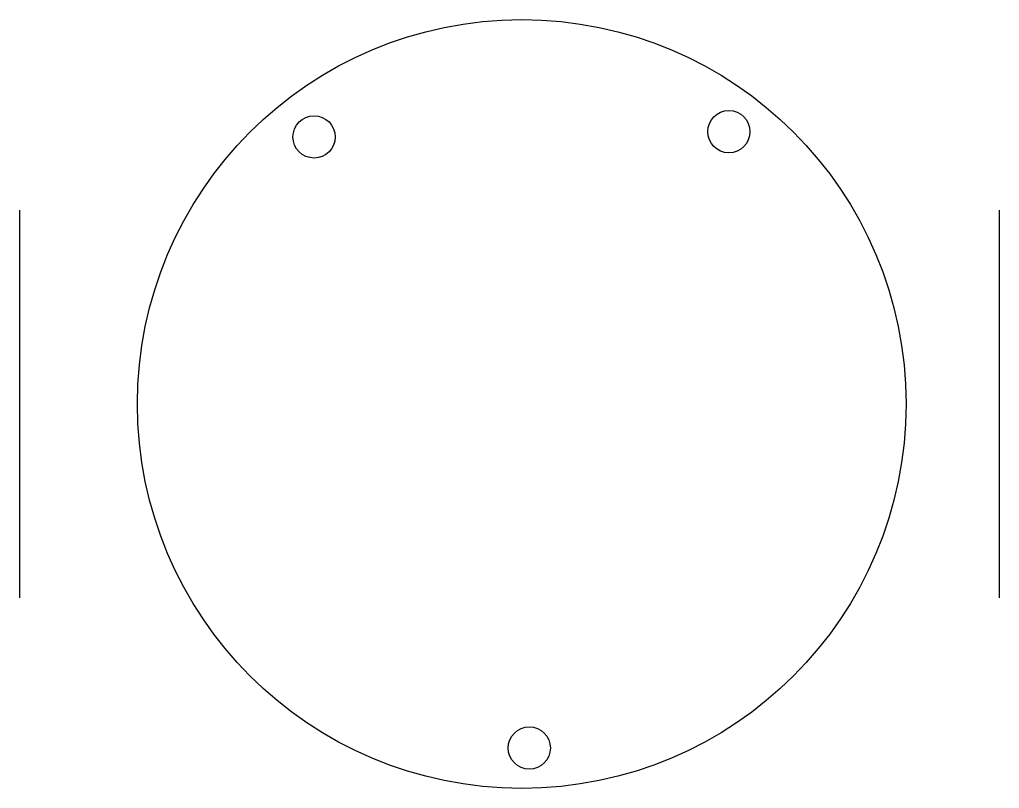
# Model space of a CAD drawing. Extents: x 0 to 160, y 17 to 143.
import ezdxf

# ---------------------------------------------------------------- set-up
doc = ezdxf.new("R2010")
doc.units = 0
doc.header["$MEASUREMENT"] = 0
doc.layers.get('0').update_dxf_attribs({"lineweight": 0})

msp = doc.modelspace()

# ---------------------------------------------------------------- linework, layer by layer
at = {"color": 18, "lineweight": 25, "true_color": 0x000000}
for p, q in [((0, 111.62), (0, 48.38)), ((160, 48.38), (160, 111.62))]:
    msp.add_line(p, q, dxfattribs=at)
for centre, radius in [((82, 80), 62.76), ((48.09, 123.6), 3.45), ((115.82, 124.46), 3.45), ((115.82, 124.46), 3.45), ((83.23, 23.84), 3.45), ((83.23, 23.84), 3.45)]:
    msp.add_circle(centre, radius, dxfattribs=at)

doc.saveas('drawing.dxf')
